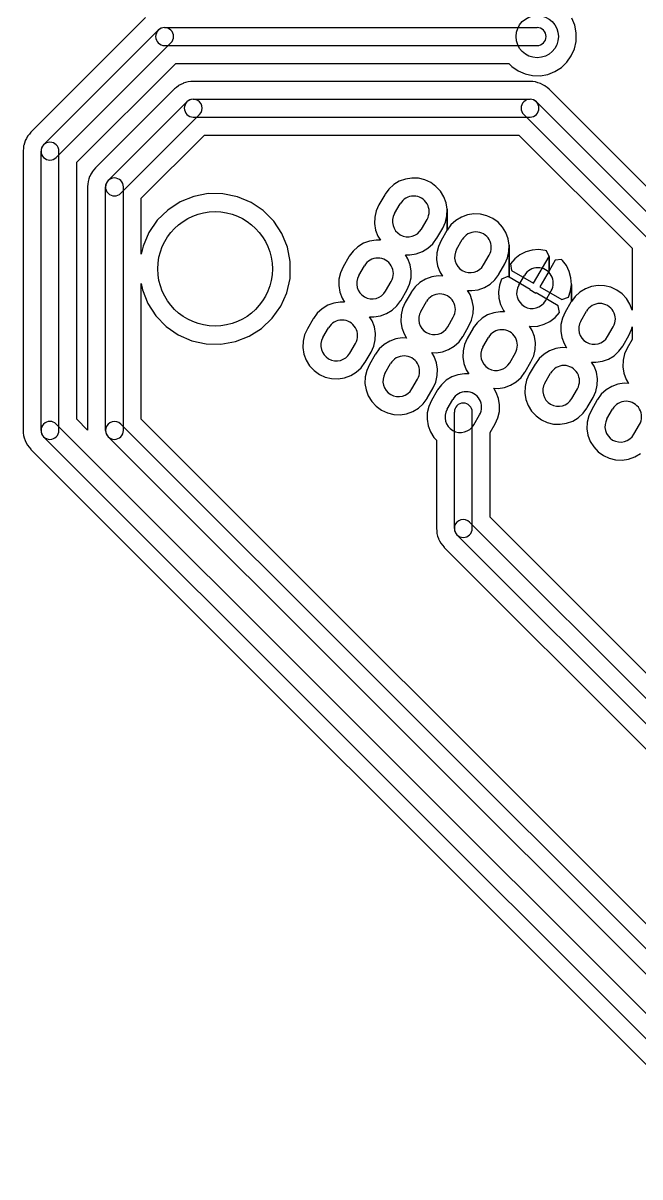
# Model space of a CAD drawing. Extents: x 10 to 213, y -213 to -15.
# Drawn here: x 33.85 to 55.71, y -175.83 to -134.9 of the extents above; entities that cross this region are included whole.
import ezdxf

# ---------------------------------------------------------------- set-up
doc = ezdxf.new("R2010")
doc.units = 0
doc.header["$MEASUREMENT"] = 0
doc.layers.add('BLACK', color=250, linetype='CONTINUOUS')

msp = doc.modelspace()

# ---------------------------------------------------------------- linework, layer by layer
at = {"layer": 'BLACK'}
for p, q in [((38.1885, -134.708), (34.1245, -138.772)), ((38.1885, -134.708), (34.1245, -138.772)), ((53.4023, -134.98), (53.2988, -134.729)), ((53.4023, -134.98), (53.2988, -134.729)), ((53.4551, -135.246), (53.4023, -134.98)), ((53.4551, -135.246), (53.4023, -134.98)), ((38.6375, -135.157), (34.5735, -139.221)), ((38.862, -135.065), (52.07, -135.065)), ((53.4507, -135.556), (53.4551, -135.246)), ((53.4507, -135.556), (53.4551, -135.246)), ((39.0865, -135.607), (35.0225, -139.671)), ((38.862, -135.7), (52.07, -135.7)), ((53.2801, -136.069), (53.3906, -135.821)), ((53.2801, -136.069), (53.3906, -135.821)), ((53.3906, -135.821), (53.4507, -135.556)), ((53.3906, -135.821), (53.4507, -135.556)), ((52.9268, -136.479), (53.1235, -136.291)), ((52.9268, -136.479), (53.1235, -136.291)), ((53.1235, -136.291), (53.2801, -136.069)), ((53.1235, -136.291), (53.2801, -136.069)), ((35.7505, -139.841), (39.2565, -136.335)), ((35.7505, -139.841), (39.2565, -136.335)), ((39.2565, -136.335), (51.0644, -136.335)), ((39.2565, -136.335), (51.0644, -136.335)), ((51.0644, -136.335), (51.168, -136.442)), ((51.0644, -136.335), (51.168, -136.442)), ((51.168, -136.442), (51.391, -136.597)), ((51.168, -136.442), (51.391, -136.597)), ((51.391, -136.597), (51.6399, -136.706)), ((51.391, -136.597), (51.6399, -136.706)), ((52.4443, -136.722), (52.6975, -136.624)), ((52.4443, -136.722), (52.6975, -136.624)), ((52.6975, -136.624), (52.9268, -136.479)), ((52.6975, -136.624), (52.9268, -136.479)), ((39.4374, -137.083), (39.3592, -137.123)), ((39.4374, -137.083), (39.3592, -137.123)), ((39.515, -137.041), (39.4374, -137.083)), ((39.515, -137.041), (39.4374, -137.083)), ((39.5198, -137.04), (39.515, -137.041)), ((39.5198, -137.04), (39.515, -137.041)), ((39.5243, -137.038), (39.5198, -137.04)), ((39.5243, -137.038), (39.5198, -137.04)), ((39.6087, -137.013), (39.5243, -137.038)), ((39.6087, -137.013), (39.5243, -137.038)), ((39.693, -136.988), (39.6087, -137.013)), ((39.693, -136.988), (39.6087, -137.013)), ((39.698, -136.987), (39.693, -136.988)), ((39.698, -136.987), (39.693, -136.988)), ((39.7028, -136.986), (39.698, -136.987)), ((39.7028, -136.986), (39.698, -136.987)), ((39.7904, -136.978), (39.7028, -136.986)), ((39.7904, -136.978), (39.7028, -136.986)), ((39.878, -136.97), (39.7904, -136.978)), ((39.878, -136.97), (39.7904, -136.978)), ((51.816, -136.97), (39.878, -136.97)), ((51.816, -136.97), (39.878, -136.97)), ((51.6399, -136.706), (51.9052, -136.764)), ((51.6399, -136.706), (51.9052, -136.764)), ((51.8192, -136.97), (51.816, -136.97)), ((51.8192, -136.97), (51.816, -136.97)), ((51.8193, -136.97), (51.8192, -136.97)), ((51.8193, -136.97), (51.8192, -136.97)), ((51.8195, -136.97), (51.8193, -136.97)), ((51.8195, -136.97), (51.8193, -136.97)), ((51.8293, -136.97), (51.8195, -136.97)), ((51.8293, -136.97), (51.8195, -136.97)), ((51.9168, -136.979), (51.8293, -136.97)), ((51.9168, -136.979), (51.8293, -136.97)), ((51.9052, -136.764), (52.1768, -136.77)), ((51.9052, -136.764), (52.1768, -136.77)), ((52.0043, -136.988), (51.9168, -136.979)), ((52.0043, -136.988), (51.9168, -136.979)), ((52.0091, -136.99), (52.0043, -136.988)), ((52.0091, -136.99), (52.0043, -136.988)), ((52.014, -136.99), (52.0091, -136.99)), ((52.014, -136.99), (52.0091, -136.99)), ((52.0979, -137.017), (52.014, -136.99)), ((52.0979, -137.017), (52.014, -136.99)), ((52.182, -137.043), (52.0979, -137.017)), ((52.182, -137.043), (52.0979, -137.017)), ((52.1768, -136.77), (52.4443, -136.722)), ((52.1768, -136.77), (52.4443, -136.722)), ((52.1865, -137.045), (52.182, -137.043)), ((52.1865, -137.045), (52.182, -137.043)), ((52.1912, -137.047), (52.1865, -137.045)), ((52.1912, -137.047), (52.1865, -137.045)), ((52.2683, -137.089), (52.1912, -137.047)), ((52.2683, -137.089), (52.1912, -137.047)), ((52.3459, -137.13), (52.2683, -137.089)), ((52.3459, -137.13), (52.2683, -137.089)), ((39.2045, -137.248), (36.4105, -140.042)), ((39.2045, -137.248), (36.4105, -140.042)), ((39.2067, -137.246), (39.2045, -137.248)), ((39.2067, -137.246), (39.2045, -137.248)), ((39.2068, -137.246), (39.2067, -137.246)), ((39.2068, -137.246), (39.2067, -137.246)), ((39.207, -137.246), (39.2068, -137.246)), ((39.207, -137.246), (39.2068, -137.246)), ((39.214, -137.239), (39.207, -137.246)), ((39.214, -137.239), (39.207, -137.246)), ((39.2828, -137.184), (39.214, -137.239)), ((39.2828, -137.184), (39.214, -137.239)), ((39.3509, -137.129), (39.2828, -137.184)), ((39.3509, -137.129), (39.2828, -137.184)), ((39.3553, -137.126), (39.3509, -137.129)), ((39.3553, -137.126), (39.3509, -137.129)), ((39.3592, -137.123), (39.3553, -137.126)), ((39.3592, -137.123), (39.3553, -137.126)), ((52.3497, -137.134), (52.3459, -137.13)), ((52.3497, -137.134), (52.3459, -137.13)), ((52.3541, -137.136), (52.3497, -137.134)), ((52.3541, -137.136), (52.3497, -137.134)), ((52.4215, -137.193), (52.3541, -137.136)), ((52.4215, -137.193), (52.3541, -137.136)), ((52.4895, -137.248), (52.4215, -137.193)), ((52.4895, -137.248), (52.4215, -137.193)), ((57.064, -141.823), (52.4895, -137.248)), ((57.064, -141.823), (52.4895, -137.248)), ((36.8595, -140.491), (39.6535, -137.697)), ((39.878, -137.605), (51.816, -137.605)), ((52.0405, -137.697), (56.6149, -142.272)), ((37.3085, -140.941), (40.1025, -138.147)), ((39.878, -138.24), (51.816, -138.24)), ((51.5915, -138.147), (56.1659, -142.721)), ((33.9186, -139.08), (33.8929, -139.164)), ((33.9186, -139.08), (33.8929, -139.164)), ((33.921, -139.076), (33.9186, -139.08)), ((33.921, -139.076), (33.9186, -139.08)), ((33.9225, -139.071), (33.921, -139.076)), ((33.9225, -139.071), (33.921, -139.076)), ((33.9649, -138.994), (33.9225, -139.071)), ((33.9649, -138.994), (33.9225, -139.071)), ((34.0065, -138.916), (33.9649, -138.994)), ((34.0065, -138.916), (33.9649, -138.994)), ((34.0097, -138.912), (34.0065, -138.916)), ((34.0097, -138.912), (34.0065, -138.916)), ((34.0121, -138.908), (34.0097, -138.912)), ((34.0121, -138.908), (34.0097, -138.912)), ((34.0686, -138.84), (34.0121, -138.908)), ((34.0686, -138.84), (34.0121, -138.908)), ((34.1245, -138.772), (34.0686, -138.84)), ((34.1245, -138.772), (34.0686, -138.84)), ((38.0365, -141.111), (40.2725, -138.875)), ((38.0365, -141.111), (40.2725, -138.875)), ((40.2725, -138.875), (51.4215, -138.875)), ((40.2725, -138.875), (51.4215, -138.875)), ((51.4215, -138.875), (55.4379, -142.891)), ((51.4215, -138.875), (55.4379, -142.891)), ((33.8456, -139.433), (33.8455, -139.442)), ((33.8456, -139.433), (33.8455, -139.442)), ((33.8455, -139.442), (33.8455, -139.443)), ((33.8455, -139.442), (33.8455, -139.443)), ((33.8455, -139.443), (33.8455, -139.443)), ((33.8455, -139.443), (33.8455, -139.446)), ((33.8455, -139.443), (33.8455, -139.443)), ((33.8455, -139.443), (33.8455, -139.446)), ((33.8455, -139.446), (33.8455, -149.352)), ((33.8455, -139.446), (33.8455, -149.352)), ((33.8554, -139.345), (33.8456, -139.433)), ((33.8554, -139.345), (33.8456, -139.433)), ((33.8643, -139.258), (33.8554, -139.345)), ((33.8643, -139.258), (33.8554, -139.345)), ((33.8658, -139.253), (33.8643, -139.258)), ((33.8658, -139.253), (33.8643, -139.258)), ((33.8663, -139.248), (33.8658, -139.253)), ((33.8663, -139.248), (33.8658, -139.253)), ((33.8929, -139.164), (33.8663, -139.248)), ((33.8929, -139.164), (33.8663, -139.248)), ((34.4805, -149.352), (34.4805, -139.446)), ((35.1155, -149.352), (35.1155, -139.446)), ((35.7505, -148.957), (35.7505, -139.841)), ((35.7505, -148.957), (35.7505, -139.841)), ((36.2046, -140.35), (36.1789, -140.434)), ((36.2046, -140.35), (36.1789, -140.434)), ((36.207, -140.346), (36.2046, -140.35)), ((36.207, -140.346), (36.2046, -140.35)), ((36.2085, -140.341), (36.207, -140.346)), ((36.2085, -140.341), (36.207, -140.346)), ((36.2509, -140.264), (36.2085, -140.341)), ((36.2509, -140.264), (36.2085, -140.341)), ((36.2925, -140.186), (36.2509, -140.264)), ((36.2925, -140.186), (36.2509, -140.264)), ((36.2957, -140.182), (36.2925, -140.186)), ((36.2957, -140.182), (36.2925, -140.186)), ((36.2981, -140.178), (36.2957, -140.182)), ((36.2981, -140.178), (36.2957, -140.182)), ((36.3546, -140.11), (36.2981, -140.178)), ((36.3546, -140.11), (36.2981, -140.178)), ((36.4105, -140.042), (36.3546, -140.11)), ((36.4105, -140.042), (36.3546, -140.11)), ((36.1316, -140.703), (36.1315, -140.712)), ((36.1316, -140.703), (36.1315, -140.712)), ((36.1315, -140.712), (36.1315, -140.713)), ((36.1315, -140.712), (36.1315, -140.713)), ((36.1315, -140.713), (36.1315, -140.713)), ((36.1315, -140.713), (36.1315, -140.716)), ((36.1315, -140.713), (36.1315, -140.713)), ((36.1315, -140.713), (36.1315, -140.716)), ((36.1315, -140.716), (36.1315, -149.338)), ((36.1315, -140.716), (36.1315, -149.338)), ((36.1414, -140.615), (36.1316, -140.703)), ((36.1414, -140.615), (36.1316, -140.703)), ((36.1503, -140.528), (36.1414, -140.615)), ((36.1503, -140.528), (36.1414, -140.615)), ((36.1518, -140.523), (36.1503, -140.528)), ((36.1518, -140.523), (36.1503, -140.528)), ((36.1523, -140.518), (36.1518, -140.523)), ((36.1523, -140.518), (36.1518, -140.523)), ((36.1789, -140.434), (36.1523, -140.518)), ((36.1789, -140.434), (36.1523, -140.518)), ((36.7665, -149.352), (36.7665, -140.716)), ((37.4015, -149.352), (37.4015, -140.716)), ((46.8143, -140.791), (46.6771, -140.977)), ((46.8143, -140.791), (46.6771, -140.977)), ((46.9851, -140.635), (46.8143, -140.791)), ((46.9851, -140.635), (46.8143, -140.791)), ((47.183, -140.515), (46.9851, -140.635)), ((47.183, -140.515), (46.9851, -140.635)), ((47.4003, -140.436), (47.183, -140.515)), ((47.4003, -140.436), (47.183, -140.515)), ((47.6288, -140.401), (47.4003, -140.436)), ((47.6288, -140.401), (47.4003, -140.436)), ((47.8599, -140.41), (47.6288, -140.401)), ((47.8599, -140.41), (47.6288, -140.401)), ((48.0847, -140.465), (47.8599, -140.41)), ((48.0847, -140.465), (47.8599, -140.41)), ((48.2946, -140.562), (48.0847, -140.465)), ((48.2946, -140.562), (48.0847, -140.465)), ((48.4817, -140.698), (48.2946, -140.562)), ((48.4817, -140.698), (48.2946, -140.562)), ((48.6389, -140.867), (48.4817, -140.698)), ((48.6389, -140.867), (48.4817, -140.698)), ((38.0365, -143.1), (38.0365, -141.111)), ((38.0365, -143.1), (38.0365, -141.111)), ((39.8956, -141.051), (39.4106, -141.247)), ((39.8956, -141.051), (39.4106, -141.247)), ((40.4093, -140.953), (39.8956, -141.051)), ((40.4093, -140.953), (39.8956, -141.051)), ((40.9323, -140.957), (40.4093, -140.953)), ((40.9323, -140.957), (40.4093, -140.953)), ((41.4447, -141.062), (40.9323, -140.957)), ((41.4447, -141.062), (40.9323, -140.957)), ((41.9268, -141.265), (41.4447, -141.062)), ((41.9268, -141.265), (41.4447, -141.062)), ((46.6687, -140.991), (46.462, -141.349)), ((46.6687, -140.991), (46.462, -141.349)), ((46.6771, -140.977), (46.6687, -140.991)), ((46.6771, -140.977), (46.6687, -140.991)), ((48.76, -141.064), (48.6389, -140.867)), ((48.76, -141.064), (48.6389, -140.867)), ((48.8407, -141.281), (48.76, -141.064)), ((48.8407, -141.281), (48.76, -141.064)), ((38.973, -141.534), (38.5993, -141.9)), ((38.973, -141.534), (38.5993, -141.9)), ((39.4106, -141.247), (38.973, -141.534)), ((39.4106, -141.247), (38.973, -141.534)), ((42.3605, -141.557), (41.9268, -141.265)), ((42.3605, -141.557), (41.9268, -141.265)), ((42.729, -141.929), (42.3605, -141.557)), ((42.729, -141.929), (42.3605, -141.557)), ((46.3665, -141.56), (46.3137, -141.785)), ((46.3665, -141.56), (46.3137, -141.785)), ((46.462, -141.349), (46.3665, -141.56)), ((46.462, -141.349), (46.3665, -141.56)), ((47.0153, -141.661), (47.2153, -141.315)), ((48.8776, -141.51), (48.8407, -141.281)), ((48.8776, -141.51), (48.8407, -141.281)), ((48.8696, -141.741), (48.8776, -141.51)), ((48.8696, -141.741), (48.8776, -141.51)), ((48.8776, -142.246), (48.8776, -141.51)), ((48.8776, -141.51), (48.8776, -142.246)), ((48.8776, -142.246), (48.8776, -141.51)), ((48.8776, -141.51), (48.8776, -142.246)), ((38.5993, -141.9), (38.3038, -142.331)), ((38.5993, -141.9), (38.3038, -142.331)), ((43.0184, -142.364), (42.729, -141.929)), ((43.0184, -142.364), (42.729, -141.929)), ((46.3137, -141.785), (46.3056, -142.016)), ((46.3137, -141.785), (46.3056, -142.016)), ((46.3056, -142.016), (46.3426, -142.245)), ((46.3056, -142.016), (46.3426, -142.245)), ((47.9679, -142.211), (48.1679, -141.865)), ((48.7212, -142.176), (48.8168, -141.966)), ((48.7212, -142.176), (48.8168, -141.966)), ((48.8168, -141.966), (48.8696, -141.741)), ((48.8168, -141.966), (48.8696, -141.741)), ((49.1848, -141.905), (49.0141, -142.061)), ((49.1848, -141.905), (49.0141, -142.061)), ((49.3827, -141.785), (49.1848, -141.905)), ((49.3827, -141.785), (49.1848, -141.905)), ((49.6, -141.706), (49.3827, -141.785)), ((49.6, -141.706), (49.3827, -141.785)), ((49.8285, -141.671), (49.6, -141.706)), ((49.8285, -141.671), (49.6, -141.706)), ((50.0596, -141.68), (49.8285, -141.671)), ((50.0596, -141.68), (49.8285, -141.671)), ((50.2844, -141.735), (50.0596, -141.68)), ((50.2844, -141.735), (50.0596, -141.68)), ((50.4943, -141.832), (50.2844, -141.735)), ((50.4943, -141.832), (50.2844, -141.735)), ((50.6814, -141.968), (50.4943, -141.832)), ((50.6814, -141.968), (50.4943, -141.832)), ((50.8386, -142.137), (50.6814, -141.968)), ((50.8386, -142.137), (50.6814, -141.968)), ((38.3038, -142.331), (38.0978, -142.812)), ((38.3038, -142.331), (38.0978, -142.812)), ((43.2177, -142.848), (43.0184, -142.364)), ((43.2177, -142.848), (43.0184, -142.364)), ((46.3426, -142.245), (46.4232, -142.461)), ((46.3426, -142.245), (46.4232, -142.461)), ((48.5145, -142.534), (48.7212, -142.176)), ((48.5145, -142.534), (48.7212, -142.176)), ((48.8684, -142.261), (48.6617, -142.619)), ((48.8684, -142.261), (48.6617, -142.619)), ((48.8768, -142.247), (48.8684, -142.261)), ((48.8768, -142.247), (48.8684, -142.261)), ((48.8776, -142.246), (48.8768, -142.247)), ((48.8776, -142.246), (48.8768, -142.247)), ((49.0141, -142.061), (48.8776, -142.246)), ((49.0141, -142.061), (48.8776, -142.246)), ((50.9598, -142.334), (50.8386, -142.137)), ((50.9598, -142.334), (50.8386, -142.137)), ((51.0404, -142.551), (50.9598, -142.334)), ((51.0404, -142.551), (50.9598, -142.334)), ((38.0978, -142.812), (38.0365, -143.1)), ((38.0978, -142.812), (38.0365, -143.1)), ((45.7151, -142.835), (45.5443, -142.991)), ((45.7151, -142.835), (45.5443, -142.991)), ((45.913, -142.715), (45.7151, -142.835)), ((45.913, -142.715), (45.7151, -142.835)), ((46.1303, -142.636), (45.913, -142.715)), ((46.1303, -142.636), (45.913, -142.715)), ((46.3588, -142.6), (46.1303, -142.636)), ((46.3588, -142.6), (46.1303, -142.636)), ((46.5127, -142.607), (46.3588, -142.6)), ((46.5127, -142.607), (46.3588, -142.6)), ((46.4232, -142.461), (46.5127, -142.607)), ((46.4232, -142.461), (46.5127, -142.607)), ((48.1981, -142.891), (48.3689, -142.735)), ((48.1981, -142.891), (48.3689, -142.735)), ((48.3689, -142.735), (48.5061, -142.549)), ((48.3689, -142.735), (48.5061, -142.549)), ((48.5061, -142.549), (48.5145, -142.534)), ((48.5061, -142.549), (48.5145, -142.534)), ((48.5662, -142.83), (48.5134, -143.055)), ((48.5662, -142.83), (48.5134, -143.055)), ((48.6617, -142.619), (48.5662, -142.83)), ((48.6617, -142.619), (48.5662, -142.83)), ((49.215, -142.931), (49.415, -142.585)), ((51.0773, -142.78), (51.0404, -142.551)), ((51.0773, -142.78), (51.0404, -142.551)), ((51.0693, -143.011), (51.0773, -142.78)), ((51.0693, -143.011), (51.0773, -142.78)), ((51.0773, -143.922), (51.0773, -142.78)), ((51.0773, -142.78), (51.0773, -143.922)), ((51.0773, -143.922), (51.0773, -142.78)), ((51.0773, -142.78), (51.0773, -143.922)), ((43.3193, -143.361), (43.2177, -142.848)), ((43.3193, -143.361), (43.2177, -142.848)), ((45.3987, -143.191), (45.192, -143.549)), ((45.3987, -143.191), (45.192, -143.549)), ((45.4071, -143.177), (45.3987, -143.191)), ((45.4071, -143.177), (45.3987, -143.191)), ((45.5443, -142.991), (45.4071, -143.177)), ((45.5443, -142.991), (45.4071, -143.177)), ((47.49, -143.264), (47.4005, -143.119)), ((47.4005, -143.119), (47.5544, -143.125)), ((47.49, -143.264), (47.4005, -143.119)), ((47.4005, -143.119), (47.5544, -143.125)), ((47.5544, -143.125), (47.783, -143.09)), ((47.5544, -143.125), (47.783, -143.09)), ((47.783, -143.09), (48.0003, -143.011)), ((47.783, -143.09), (48.0003, -143.011)), ((48.0003, -143.011), (48.1981, -142.891)), ((48.0003, -143.011), (48.1981, -142.891)), ((48.5134, -143.055), (48.5053, -143.286)), ((48.5134, -143.055), (48.5053, -143.286)), ((50.1676, -143.481), (50.3676, -143.135)), ((50.9209, -143.446), (51.0165, -143.236)), ((50.9209, -143.446), (51.0165, -143.236)), ((51.0165, -143.236), (51.0693, -143.011)), ((51.0165, -143.236), (51.0693, -143.011)), ((51.4578, -143.121), (51.2739, -143.263)), ((51.4578, -143.121), (51.2739, -143.263)), ((51.6658, -143.017), (51.4578, -143.121)), ((51.6658, -143.017), (51.4578, -143.121)), ((51.8901, -142.956), (51.6658, -143.017)), ((51.8901, -142.956), (51.6658, -143.017)), ((52.1219, -142.939), (51.8901, -142.956)), ((52.1219, -142.939), (51.8901, -142.956)), ((51.9445, -144.129), (52.4902, -143.184)), ((51.9445, -144.129), (52.4902, -143.184)), ((52.3526, -142.968), (52.1219, -142.939)), ((52.3526, -142.968), (52.1219, -142.939)), ((52.3947, -142.984), (52.3526, -142.968)), ((52.3947, -142.984), (52.3526, -142.968)), ((52.4902, -143.184), (52.3947, -142.984)), ((52.4902, -143.184), (52.3947, -142.984)), ((52.4902, -143.692), (52.4902, -143.184)), ((52.4902, -143.184), (52.4902, -143.692)), ((52.4902, -143.692), (52.4902, -143.184)), ((52.4902, -143.184), (52.4902, -143.692)), ((55.4379, -142.891), (55.4379, -145.086)), ((55.4379, -142.891), (55.4379, -145.086)), ((43.311, -143.958), (43.3193, -143.361)), ((43.311, -143.958), (43.3193, -143.361)), ((45.192, -143.549), (45.0965, -143.76)), ((45.192, -143.549), (45.0965, -143.76)), ((45.7453, -143.861), (45.9453, -143.514)), ((47.5707, -143.481), (47.49, -143.264)), ((47.5707, -143.481), (47.49, -143.264)), ((47.6076, -143.709), (47.5707, -143.481)), ((47.6076, -143.709), (47.5707, -143.481)), ((48.5053, -143.286), (48.5423, -143.515)), ((48.5053, -143.286), (48.5423, -143.515)), ((48.5423, -143.515), (48.6229, -143.731)), ((48.5423, -143.515), (48.6229, -143.731)), ((50.7142, -143.804), (50.9209, -143.446)), ((50.7142, -143.804), (50.9209, -143.446)), ((51.2739, -143.263), (51.1211, -143.438)), ((51.2739, -143.263), (51.1211, -143.438)), ((51.1211, -143.438), (51.1624, -143.678)), ((51.1211, -143.438), (51.1624, -143.678)), ((52.7102, -143.311), (52.4902, -143.692)), ((52.7102, -143.311), (52.4902, -143.692)), ((52.9312, -143.294), (52.7102, -143.311)), ((52.9312, -143.294), (52.7102, -143.311)), ((52.9666, -143.322), (52.9312, -143.294)), ((52.9666, -143.322), (52.9312, -143.294)), ((53.1068, -143.508), (52.9666, -143.322)), ((53.1068, -143.508), (52.9666, -143.322)), ((53.2083, -143.717), (53.1068, -143.508)), ((53.2083, -143.717), (53.1068, -143.508)), ((43.1951, -144.468), (43.311, -143.958)), ((43.1951, -144.468), (43.311, -143.958)), ((45.0437, -143.985), (45.0356, -144.216)), ((45.0437, -143.985), (45.0356, -144.216)), ((45.0965, -143.76), (45.0437, -143.985)), ((45.0965, -143.76), (45.0437, -143.985)), ((46.6979, -144.411), (46.8979, -144.064)), ((47.5468, -144.166), (47.5996, -143.94)), ((47.5468, -144.166), (47.5996, -143.94)), ((47.5996, -143.94), (47.6076, -143.709)), ((47.5996, -143.94), (47.6076, -143.709)), ((48.1127, -143.985), (47.9148, -144.105)), ((48.1127, -143.985), (47.9148, -144.105)), ((48.33, -143.906), (48.1127, -143.985)), ((48.33, -143.906), (48.1127, -143.985)), ((48.5585, -143.87), (48.33, -143.906)), ((48.5585, -143.87), (48.33, -143.906)), ((48.7124, -143.877), (48.5585, -143.87)), ((48.7124, -143.877), (48.5585, -143.87)), ((48.6229, -143.731), (48.7124, -143.877)), ((48.6229, -143.731), (48.7124, -143.877)), ((50.3978, -144.161), (50.5686, -144.005)), ((50.3978, -144.161), (50.5686, -144.005)), ((50.5686, -144.005), (50.7058, -143.819)), ((50.5686, -144.005), (50.7058, -143.819)), ((50.7058, -143.819), (50.7142, -143.804)), ((50.7058, -143.819), (50.7142, -143.804)), ((50.8073, -143.982), (50.7319, -144.202)), ((50.8073, -143.982), (50.7319, -144.202)), ((51.0354, -143.898), (50.8073, -143.982)), ((51.0354, -143.898), (50.8073, -143.982)), ((51.0773, -143.922), (51.0354, -143.898)), ((51.0773, -143.922), (51.0354, -143.898)), ((51.8175, -144.349), (51.0773, -143.922)), ((51.8175, -144.349), (51.0773, -143.922)), ((51.1624, -143.678), (51.9445, -144.129)), ((51.1624, -143.678), (51.9445, -144.129)), ((51.4147, -144.201), (51.6147, -143.855)), ((52.4902, -143.692), (52.1645, -144.256)), ((52.4902, -143.692), (52.1645, -144.256)), ((53.2672, -143.942), (53.2083, -143.717)), ((53.2672, -143.942), (53.2083, -143.717)), ((53.2814, -144.174), (53.2672, -143.942)), ((53.2814, -144.174), (53.2672, -143.942)), ((38.0365, -148.957), (38.0365, -144.145)), ((38.0365, -144.145), (38.0761, -144.361)), ((38.0365, -148.957), (38.0365, -144.145)), ((38.0365, -144.145), (38.0761, -144.361)), ((38.0761, -144.361), (38.2687, -144.847)), ((38.0761, -144.361), (38.2687, -144.847)), ((42.9824, -144.946), (43.1951, -144.468)), ((42.9824, -144.946), (43.1951, -144.468)), ((45.0356, -144.216), (45.0726, -144.444)), ((45.0356, -144.216), (45.0726, -144.444)), ((45.0726, -144.444), (45.1532, -144.661)), ((45.0726, -144.444), (45.1532, -144.661)), ((47.2445, -144.734), (47.4512, -144.376)), ((47.2445, -144.734), (47.4512, -144.376)), ((47.5984, -144.461), (47.3917, -144.819)), ((47.5984, -144.461), (47.3917, -144.819)), ((47.4512, -144.376), (47.5468, -144.166)), ((47.4512, -144.376), (47.5468, -144.166)), ((47.6068, -144.447), (47.5984, -144.461)), ((47.6068, -144.447), (47.5984, -144.461)), ((47.7441, -144.261), (47.6068, -144.447)), ((47.7441, -144.261), (47.6068, -144.447)), ((47.9148, -144.105), (47.7441, -144.261)), ((47.9148, -144.105), (47.7441, -144.261)), ((49.6898, -144.534), (49.6002, -144.389)), ((49.6002, -144.389), (49.7541, -144.395)), ((49.6898, -144.534), (49.6002, -144.389)), ((49.6002, -144.389), (49.7541, -144.395)), ((49.7541, -144.395), (49.9827, -144.36)), ((49.7541, -144.395), (49.9827, -144.36)), ((49.9827, -144.36), (50.2, -144.281)), ((49.9827, -144.36), (50.2, -144.281)), ((50.2, -144.281), (50.3978, -144.161)), ((50.2, -144.281), (50.3978, -144.161)), ((50.7319, -144.202), (50.7007, -144.432)), ((50.7319, -144.202), (50.7007, -144.432)), ((50.7007, -144.432), (50.7148, -144.664)), ((50.7007, -144.432), (50.7148, -144.664)), ((51.8075, -144.367), (51.8175, -144.349)), ((51.8075, -144.367), (51.8175, -144.349)), ((52.0275, -144.494), (51.8075, -144.367)), ((52.0275, -144.494), (51.8075, -144.367)), ((52.0375, -144.476), (52.0275, -144.494)), ((52.0375, -144.476), (52.0275, -144.494)), ((52.8197, -144.928), (52.0375, -144.476)), ((52.8197, -144.928), (52.0375, -144.476)), ((52.1645, -144.256), (52.9467, -144.708)), ((52.1645, -144.256), (52.9467, -144.708)), ((52.3673, -144.751), (52.5673, -144.405)), ((53.1748, -144.624), (53.2502, -144.404)), ((53.1748, -144.624), (53.2502, -144.404)), ((53.2502, -144.404), (53.2814, -144.174)), ((53.2502, -144.404), (53.2814, -144.174)), ((53.2814, -144.78), (53.2814, -144.174)), ((53.2814, -144.174), (53.2814, -144.78)), ((53.2814, -144.78), (53.2814, -144.174)), ((53.2814, -144.174), (53.2814, -144.78)), ((53.5842, -144.445), (53.4135, -144.601)), ((53.5842, -144.445), (53.4135, -144.601)), ((53.7821, -144.325), (53.5842, -144.445)), ((53.7821, -144.325), (53.5842, -144.445)), ((53.9994, -144.246), (53.7821, -144.325)), ((53.9994, -144.246), (53.7821, -144.325)), ((54.2279, -144.211), (53.9994, -144.246)), ((54.2279, -144.211), (53.9994, -144.246)), ((54.459, -144.22), (54.2279, -144.211)), ((54.459, -144.22), (54.2279, -144.211)), ((54.6838, -144.275), (54.459, -144.22)), ((54.6838, -144.275), (54.459, -144.22)), ((54.8937, -144.372), (54.6838, -144.275)), ((54.8937, -144.372), (54.6838, -144.275)), ((55.0808, -144.508), (54.8937, -144.372)), ((55.0808, -144.508), (54.8937, -144.372)), ((38.2687, -144.847), (38.552, -145.287)), ((38.2687, -144.847), (38.552, -145.287)), ((44.8603, -144.836), (44.643, -144.915)), ((44.8603, -144.836), (44.643, -144.915)), ((45.0888, -144.8), (44.8603, -144.836)), ((45.0888, -144.8), (44.8603, -144.836)), ((45.2427, -144.807), (45.0888, -144.8)), ((45.2427, -144.807), (45.0888, -144.8)), ((45.1532, -144.661), (45.2427, -144.807)), ((45.1532, -144.661), (45.2427, -144.807)), ((47.0989, -144.935), (47.2361, -144.748)), ((47.0989, -144.935), (47.2361, -144.748)), ((47.2361, -144.748), (47.2445, -144.734)), ((47.2361, -144.748), (47.2445, -144.734)), ((47.3917, -144.819), (47.2962, -145.03)), ((47.3917, -144.819), (47.2962, -145.03)), ((47.945, -145.131), (48.145, -144.784)), ((49.7704, -144.751), (49.6898, -144.534)), ((49.7704, -144.751), (49.6898, -144.534)), ((49.8073, -144.979), (49.7704, -144.751)), ((49.8073, -144.979), (49.7704, -144.751)), ((50.7148, -144.664), (50.7738, -144.889)), ((50.7148, -144.664), (50.7738, -144.889)), ((52.9467, -144.708), (53.1748, -144.624)), ((52.9467, -144.708), (53.1748, -144.624)), ((53.2678, -144.801), (53.0611, -145.159)), ((53.2678, -144.801), (53.0611, -145.159)), ((53.2762, -144.787), (53.2678, -144.801)), ((53.2762, -144.787), (53.2678, -144.801)), ((53.2814, -144.78), (53.2762, -144.787)), ((53.2814, -144.78), (53.2762, -144.787)), ((53.4135, -144.601), (53.2814, -144.78)), ((53.4135, -144.601), (53.2814, -144.78)), ((55.238, -144.677), (55.0808, -144.508)), ((55.238, -144.677), (55.0808, -144.508)), ((55.3592, -144.874), (55.238, -144.677)), ((55.3592, -144.874), (55.238, -144.677)), ((55.4379, -145.086), (55.3592, -144.874)), ((55.4379, -145.086), (55.3592, -144.874)), ((38.552, -145.287), (38.9153, -145.663)), ((38.552, -145.287), (38.9153, -145.663)), ((42.6809, -145.373), (42.9824, -144.946)), ((42.6809, -145.373), (42.9824, -144.946)), ((44.2743, -145.19), (44.1371, -145.377)), ((44.2743, -145.19), (44.1371, -145.377)), ((44.4451, -145.034), (44.2743, -145.19)), ((44.4451, -145.034), (44.2743, -145.19)), ((44.643, -144.915), (44.4451, -145.034)), ((44.643, -144.915), (44.4451, -145.034)), ((46.2844, -145.325), (46.513, -145.289)), ((46.2844, -145.325), (46.513, -145.289)), ((46.513, -145.289), (46.7303, -145.21)), ((46.513, -145.289), (46.7303, -145.21)), ((46.7303, -145.21), (46.9281, -145.091)), ((46.7303, -145.21), (46.9281, -145.091)), ((46.9281, -145.091), (47.0989, -144.935)), ((46.9281, -145.091), (47.0989, -144.935)), ((47.2434, -145.255), (47.2353, -145.486)), ((47.2434, -145.255), (47.2353, -145.486)), ((47.2962, -145.03), (47.2434, -145.255)), ((47.2962, -145.03), (47.2434, -145.255)), ((49.7465, -145.436), (49.7993, -145.21)), ((49.7465, -145.436), (49.7993, -145.21)), ((49.7993, -145.21), (49.8073, -144.979)), ((49.7993, -145.21), (49.8073, -144.979)), ((50.3124, -145.255), (50.1145, -145.375)), ((50.3124, -145.255), (50.1145, -145.375)), ((50.5297, -145.176), (50.3124, -145.255)), ((50.5297, -145.176), (50.3124, -145.255)), ((50.7582, -145.14), (50.5297, -145.176)), ((50.7582, -145.14), (50.5297, -145.176)), ((50.9121, -145.147), (50.7582, -145.14)), ((50.9121, -145.147), (50.7582, -145.14)), ((50.7738, -144.889), (50.8753, -145.098)), ((50.7738, -144.889), (50.8753, -145.098)), ((50.8753, -145.098), (50.9121, -145.147)), ((50.8753, -145.098), (50.9121, -145.147)), ((52.7081, -145.343), (52.8609, -145.168)), ((52.7081, -145.343), (52.8609, -145.168)), ((52.8609, -145.168), (52.8197, -144.928)), ((52.8609, -145.168), (52.8197, -144.928)), ((53.0611, -145.159), (52.9656, -145.37)), ((53.0611, -145.159), (52.9656, -145.37)), ((53.6144, -145.471), (53.8144, -145.125)), ((38.9153, -145.663), (39.3448, -145.962)), ((38.9153, -145.663), (39.3448, -145.962)), ((42.3021, -145.734), (42.6809, -145.373)), ((42.3021, -145.734), (42.6809, -145.373)), ((44.1287, -145.391), (43.922, -145.749)), ((44.1287, -145.391), (43.922, -145.749)), ((44.1371, -145.377), (44.1287, -145.391)), ((44.1371, -145.377), (44.1287, -145.391)), ((46.22, -145.464), (46.1305, -145.318)), ((46.1305, -145.318), (46.2844, -145.325)), ((46.22, -145.464), (46.1305, -145.318)), ((46.1305, -145.318), (46.2844, -145.325)), ((46.3007, -145.681), (46.22, -145.464)), ((46.3007, -145.681), (46.22, -145.464)), ((46.3376, -145.909), (46.3007, -145.681)), ((46.3376, -145.909), (46.3007, -145.681)), ((47.2353, -145.486), (47.2723, -145.714)), ((47.2353, -145.486), (47.2723, -145.714)), ((48.8976, -145.681), (49.0976, -145.334)), ((49.4442, -146.004), (49.6509, -145.646)), ((49.4442, -146.004), (49.6509, -145.646)), ((49.6509, -145.646), (49.7465, -145.436)), ((49.6509, -145.646), (49.7465, -145.436)), ((49.9438, -145.531), (49.8065, -145.717)), ((49.9438, -145.531), (49.8065, -145.717)), ((50.1145, -145.375), (49.9438, -145.531)), ((50.1145, -145.375), (49.9438, -145.531)), ((51.8895, -145.804), (51.8004, -145.659)), ((51.8004, -145.659), (51.8601, -145.667)), ((51.8895, -145.804), (51.8004, -145.659)), ((51.8004, -145.659), (51.8601, -145.667)), ((51.8601, -145.667), (52.092, -145.65)), ((51.8601, -145.667), (52.092, -145.65)), ((52.092, -145.65), (52.3162, -145.589)), ((52.092, -145.65), (52.3162, -145.589)), ((52.3162, -145.589), (52.5242, -145.485)), ((52.3162, -145.589), (52.5242, -145.485)), ((52.5242, -145.485), (52.7081, -145.343)), ((52.5242, -145.485), (52.7081, -145.343)), ((52.9128, -145.595), (52.9047, -145.826)), ((52.9128, -145.595), (52.9047, -145.826)), ((52.9656, -145.37), (52.9128, -145.595)), ((52.9656, -145.37), (52.9128, -145.595)), ((54.5671, -146.021), (54.7671, -145.675)), ((55.4159, -145.776), (55.4379, -145.682)), ((55.4159, -145.776), (55.4379, -145.682)), ((55.4379, -145.682), (55.4379, -146.123)), ((55.4379, -145.682), (55.4379, -146.123)), ((39.3448, -145.962), (39.8241, -146.171)), ((39.3448, -145.962), (39.8241, -146.171)), ((41.3729, -146.204), (41.8605, -146.014)), ((41.3729, -146.204), (41.8605, -146.014)), ((41.8605, -146.014), (42.3021, -145.734)), ((41.8605, -146.014), (42.3021, -145.734)), ((43.8265, -145.959), (43.7737, -146.185)), ((43.8265, -145.959), (43.7737, -146.185)), ((43.922, -145.749), (43.8265, -145.959)), ((43.922, -145.749), (43.8265, -145.959)), ((44.4753, -146.061), (44.6753, -145.714)), ((46.3296, -146.14), (46.3376, -145.909)), ((46.3296, -146.14), (46.3376, -145.909)), ((47.06, -146.106), (46.8427, -146.185)), ((47.06, -146.106), (46.8427, -146.185)), ((47.2885, -146.07), (47.06, -146.106)), ((47.2885, -146.07), (47.06, -146.106)), ((47.2723, -145.714), (47.3529, -145.931)), ((47.2723, -145.714), (47.3529, -145.931)), ((47.4424, -146.077), (47.2885, -146.07)), ((47.4424, -146.077), (47.2885, -146.07)), ((47.3529, -145.931), (47.4424, -146.077)), ((47.3529, -145.931), (47.4424, -146.077)), ((49.2986, -146.205), (49.4358, -146.018)), ((49.2986, -146.205), (49.4358, -146.018)), ((49.4358, -146.018), (49.4442, -146.004)), ((49.4358, -146.018), (49.4442, -146.004)), ((49.5914, -146.089), (49.4959, -146.3)), ((49.5914, -146.089), (49.4959, -146.3)), ((49.7981, -145.731), (49.5914, -146.089)), ((49.7981, -145.731), (49.5914, -146.089)), ((49.8065, -145.717), (49.7981, -145.731)), ((49.8065, -145.717), (49.7981, -145.731)), ((50.1447, -146.401), (50.3447, -146.054)), ((51.9701, -146.021), (51.8895, -145.804)), ((51.9701, -146.021), (51.8895, -145.804)), ((52.007, -146.249), (51.9701, -146.021)), ((52.007, -146.249), (51.9701, -146.021)), ((52.9047, -145.826), (52.9417, -146.055)), ((52.9047, -145.826), (52.9417, -146.055)), ((52.9417, -146.055), (53.0223, -146.271)), ((52.9417, -146.055), (53.0223, -146.271)), ((55.1136, -146.344), (55.3203, -145.986)), ((55.1136, -146.344), (55.3203, -145.986)), ((55.3203, -145.986), (55.4159, -145.776)), ((55.3203, -145.986), (55.4159, -145.776)), ((39.8241, -146.171), (40.3349, -146.283)), ((39.8241, -146.171), (40.3349, -146.283)), ((40.3349, -146.283), (40.8578, -146.294)), ((40.3349, -146.283), (40.8578, -146.294)), ((40.8578, -146.294), (41.3729, -146.204)), ((40.8578, -146.294), (41.3729, -146.204)), ((43.7737, -146.185), (43.7656, -146.416)), ((43.7737, -146.185), (43.7656, -146.416)), ((43.7656, -146.416), (43.8026, -146.644)), ((43.7656, -146.416), (43.8026, -146.644)), ((45.4279, -146.611), (45.6279, -146.264)), ((46.1812, -146.576), (46.2768, -146.365)), ((46.1812, -146.576), (46.2768, -146.365)), ((46.2768, -146.365), (46.3296, -146.14)), ((46.2768, -146.365), (46.3296, -146.14)), ((46.4741, -146.46), (46.3368, -146.647)), ((46.4741, -146.46), (46.3368, -146.647)), ((46.6448, -146.304), (46.4741, -146.46)), ((46.6448, -146.304), (46.4741, -146.46)), ((46.8427, -146.185), (46.6448, -146.304)), ((46.8427, -146.185), (46.6448, -146.304)), ((48.7127, -146.559), (48.93, -146.48)), ((48.7127, -146.559), (48.93, -146.48)), ((48.93, -146.48), (49.1278, -146.361)), ((48.93, -146.48), (49.1278, -146.361)), ((49.1278, -146.361), (49.2986, -146.205)), ((49.1278, -146.361), (49.2986, -146.205)), ((49.4959, -146.3), (49.4431, -146.525)), ((49.4959, -146.3), (49.4431, -146.525)), ((51.9462, -146.706), (51.999, -146.48)), ((51.9462, -146.706), (51.999, -146.48)), ((51.999, -146.48), (52.007, -146.249)), ((51.999, -146.48), (52.007, -146.249)), ((52.7294, -146.446), (52.5121, -146.525)), ((52.7294, -146.446), (52.5121, -146.525)), ((52.9579, -146.41), (52.7294, -146.446)), ((52.9579, -146.41), (52.7294, -146.446)), ((53.1118, -146.417), (52.9579, -146.41)), ((53.1118, -146.417), (52.9579, -146.41)), ((53.0223, -146.271), (53.1118, -146.417)), ((53.0223, -146.271), (53.1118, -146.417)), ((54.968, -146.545), (55.1053, -146.359)), ((54.968, -146.545), (55.1053, -146.359)), ((55.1053, -146.359), (55.1136, -146.344)), ((55.1053, -146.359), (55.1136, -146.344)), ((55.2609, -146.429), (55.1653, -146.64)), ((55.2609, -146.429), (55.1653, -146.64)), ((55.4379, -146.123), (55.2609, -146.429)), ((55.4379, -146.123), (55.2609, -146.429)), ((43.8026, -146.644), (43.8832, -146.861)), ((43.8026, -146.644), (43.8832, -146.861)), ((43.8832, -146.861), (44.0044, -147.058)), ((43.8832, -146.861), (44.0044, -147.058)), ((45.9745, -146.934), (46.1812, -146.576)), ((45.9745, -146.934), (46.1812, -146.576)), ((46.3284, -146.661), (46.1217, -147.019)), ((46.3284, -146.661), (46.1217, -147.019)), ((46.3368, -146.647), (46.3284, -146.661)), ((46.3368, -146.647), (46.3284, -146.661)), ((48.4198, -146.734), (48.3302, -146.588)), ((48.3302, -146.588), (48.4841, -146.595)), ((48.4198, -146.734), (48.3302, -146.588)), ((48.3302, -146.588), (48.4841, -146.595)), ((48.5004, -146.951), (48.4198, -146.734)), ((48.5004, -146.951), (48.4198, -146.734)), ((48.4841, -146.595), (48.7127, -146.559)), ((48.4841, -146.595), (48.7127, -146.559)), ((49.4431, -146.525), (49.435, -146.756)), ((49.4431, -146.525), (49.435, -146.756)), ((49.435, -146.756), (49.472, -146.984)), ((49.435, -146.756), (49.472, -146.984)), ((51.0973, -146.951), (51.2973, -146.604)), ((51.6439, -147.274), (51.8506, -146.916)), ((51.6439, -147.274), (51.8506, -146.916)), ((51.8506, -146.916), (51.9462, -146.706)), ((51.8506, -146.916), (51.9462, -146.706)), ((52.1435, -146.801), (52.0062, -146.987)), ((52.1435, -146.801), (52.0062, -146.987)), ((52.3142, -146.645), (52.1435, -146.801)), ((52.3142, -146.645), (52.1435, -146.801)), ((52.5121, -146.525), (52.3142, -146.645)), ((52.5121, -146.525), (52.3142, -146.645)), ((54.0892, -147.074), (53.9996, -146.929)), ((53.9996, -146.929), (54.1535, -146.935)), ((54.0892, -147.074), (53.9996, -146.929)), ((53.9996, -146.929), (54.1535, -146.935)), ((54.1535, -146.935), (54.3821, -146.9)), ((54.1535, -146.935), (54.3821, -146.9)), ((54.3821, -146.9), (54.5994, -146.821)), ((54.3821, -146.9), (54.5994, -146.821)), ((54.5994, -146.821), (54.7972, -146.701)), ((54.5994, -146.821), (54.7972, -146.701)), ((54.7972, -146.701), (54.968, -146.545)), ((54.7972, -146.701), (54.968, -146.545)), ((55.1125, -146.865), (55.1044, -147.096)), ((55.1125, -146.865), (55.1044, -147.096)), ((55.1653, -146.64), (55.1125, -146.865)), ((55.1653, -146.64), (55.1125, -146.865)), ((44.0044, -147.058), (44.1615, -147.227)), ((44.0044, -147.058), (44.1615, -147.227)), ((44.1615, -147.227), (44.3486, -147.363)), ((44.1615, -147.227), (44.3486, -147.363)), ((45.4603, -147.41), (45.6581, -147.29)), ((45.4603, -147.41), (45.6581, -147.29)), ((45.6581, -147.29), (45.8289, -147.134)), ((45.6581, -147.29), (45.8289, -147.134)), ((45.8289, -147.134), (45.9661, -146.948)), ((45.8289, -147.134), (45.9661, -146.948)), ((45.9661, -146.948), (45.9745, -146.934)), ((45.9661, -146.948), (45.9745, -146.934)), ((46.0262, -147.229), (45.9734, -147.455)), ((46.0262, -147.229), (45.9734, -147.455)), ((46.1217, -147.019), (46.0262, -147.229)), ((46.1217, -147.019), (46.0262, -147.229)), ((46.675, -147.331), (46.875, -146.984)), ((48.5373, -147.179), (48.5004, -146.951)), ((48.5373, -147.179), (48.5004, -146.951)), ((48.5293, -147.41), (48.5373, -147.179)), ((48.5293, -147.41), (48.5373, -147.179)), ((49.4882, -147.34), (49.2597, -147.376)), ((49.4882, -147.34), (49.2597, -147.376)), ((49.472, -146.984), (49.5526, -147.201)), ((49.472, -146.984), (49.5526, -147.201)), ((49.6421, -147.347), (49.4882, -147.34)), ((49.6421, -147.347), (49.4882, -147.34)), ((49.5526, -147.201), (49.6421, -147.347)), ((49.5526, -147.201), (49.6421, -147.347)), ((51.4983, -147.475), (51.6356, -147.288)), ((51.4983, -147.475), (51.6356, -147.288)), ((51.6356, -147.288), (51.6439, -147.274)), ((51.6356, -147.288), (51.6439, -147.274)), ((51.9978, -147.001), (51.7911, -147.359)), ((51.9978, -147.001), (51.7911, -147.359)), ((52.0062, -146.987), (51.9978, -147.001)), ((52.0062, -146.987), (51.9978, -147.001)), ((52.3444, -147.671), (52.5444, -147.324)), ((54.1698, -147.291), (54.0892, -147.074)), ((54.1698, -147.291), (54.0892, -147.074)), ((54.2068, -147.519), (54.1698, -147.291)), ((54.2068, -147.519), (54.1698, -147.291)), ((55.1044, -147.096), (55.1414, -147.325)), ((55.1044, -147.096), (55.1414, -147.325)), ((55.1414, -147.325), (55.222, -147.541)), ((55.1414, -147.325), (55.222, -147.541)), ((44.3486, -147.363), (44.5586, -147.46)), ((44.3486, -147.363), (44.5586, -147.46)), ((44.5586, -147.46), (44.7834, -147.515)), ((44.5586, -147.46), (44.7834, -147.515)), ((44.7834, -147.515), (45.0144, -147.525)), ((44.7834, -147.515), (45.0144, -147.525)), ((45.0144, -147.525), (45.243, -147.489)), ((45.0144, -147.525), (45.243, -147.489)), ((45.243, -147.489), (45.4603, -147.41)), ((45.243, -147.489), (45.4603, -147.41)), ((45.9734, -147.455), (45.9653, -147.686)), ((45.9734, -147.455), (45.9653, -147.686)), ((45.9653, -147.686), (46.0023, -147.914)), ((45.9653, -147.686), (46.0023, -147.914)), ((47.6276, -147.881), (47.8276, -147.534)), ((48.3809, -147.846), (48.4765, -147.635)), ((48.3809, -147.846), (48.4765, -147.635)), ((48.4765, -147.635), (48.5293, -147.41)), ((48.4765, -147.635), (48.5293, -147.41)), ((48.6738, -147.73), (48.5365, -147.917)), ((48.6738, -147.73), (48.5365, -147.917)), ((48.8445, -147.574), (48.6738, -147.73)), ((48.8445, -147.574), (48.6738, -147.73)), ((49.0424, -147.455), (48.8445, -147.574)), ((49.0424, -147.455), (48.8445, -147.574)), ((49.2597, -147.376), (49.0424, -147.455)), ((49.2597, -147.376), (49.0424, -147.455)), ((50.9124, -147.829), (51.1297, -147.75)), ((50.9124, -147.829), (51.1297, -147.75)), ((51.1297, -147.75), (51.3275, -147.631)), ((51.1297, -147.75), (51.3275, -147.631)), ((51.3275, -147.631), (51.4983, -147.475)), ((51.3275, -147.631), (51.4983, -147.475)), ((51.6956, -147.57), (51.6428, -147.795)), ((51.6956, -147.57), (51.6428, -147.795)), ((51.7911, -147.359), (51.6956, -147.57)), ((51.7911, -147.359), (51.6956, -147.57)), ((54.1459, -147.976), (54.1987, -147.75)), ((54.1459, -147.976), (54.1987, -147.75)), ((54.1987, -147.75), (54.2068, -147.519)), ((54.1987, -147.75), (54.2068, -147.519)), ((54.9291, -147.716), (54.7118, -147.795)), ((54.9291, -147.716), (54.7118, -147.795)), ((55.1576, -147.68), (54.9291, -147.716)), ((55.1576, -147.68), (54.9291, -147.716)), ((55.3115, -147.687), (55.1576, -147.68)), ((55.3115, -147.687), (55.1576, -147.68)), ((55.222, -147.541), (55.3115, -147.687)), ((55.222, -147.541), (55.3115, -147.687)), ((46.0023, -147.914), (46.0829, -148.131)), ((46.0023, -147.914), (46.0829, -148.131)), ((46.0829, -148.131), (46.2041, -148.328)), ((46.0829, -148.131), (46.2041, -148.328)), ((48.1742, -148.204), (48.3809, -147.846)), ((48.1742, -148.204), (48.3809, -147.846)), ((48.5281, -147.931), (48.3214, -148.289)), ((48.5281, -147.931), (48.3214, -148.289)), ((48.5365, -147.917), (48.5281, -147.931)), ((48.5365, -147.917), (48.5281, -147.931)), ((50.6195, -148.004), (50.5299, -147.858)), ((50.5299, -147.858), (50.6838, -147.865)), ((50.6195, -148.004), (50.5299, -147.858)), ((50.5299, -147.858), (50.6838, -147.865)), ((50.7001, -148.221), (50.6195, -148.004)), ((50.7001, -148.221), (50.6195, -148.004)), ((50.6838, -147.865), (50.9124, -147.829)), ((50.6838, -147.865), (50.9124, -147.829)), ((51.6428, -147.795), (51.6347, -148.026)), ((51.6428, -147.795), (51.6347, -148.026)), ((51.6347, -148.026), (51.6717, -148.254)), ((51.6347, -148.026), (51.6717, -148.254)), ((53.2971, -148.221), (53.4971, -147.874)), ((54.0503, -148.186), (54.1459, -147.976)), ((54.0503, -148.186), (54.1459, -147.976)), ((54.3432, -148.071), (54.2059, -148.257)), ((54.3432, -148.071), (54.2059, -148.257)), ((54.514, -147.915), (54.3432, -148.071)), ((54.514, -147.915), (54.3432, -148.071)), ((54.7118, -147.795), (54.514, -147.915)), ((54.7118, -147.795), (54.514, -147.915)), ((46.2041, -148.328), (46.3612, -148.497)), ((46.2041, -148.328), (46.3612, -148.497)), ((46.3612, -148.497), (46.5483, -148.633)), ((46.3612, -148.497), (46.5483, -148.633)), ((47.66, -148.68), (47.8578, -148.56)), ((47.66, -148.68), (47.8578, -148.56)), ((47.8578, -148.56), (48.0286, -148.404)), ((47.8578, -148.56), (48.0286, -148.404)), ((48.0286, -148.404), (48.1658, -148.218)), ((48.0286, -148.404), (48.1658, -148.218)), ((48.1658, -148.218), (48.1742, -148.204)), ((48.1658, -148.218), (48.1742, -148.204)), ((48.2259, -148.499), (48.1731, -148.725)), ((48.2259, -148.499), (48.1731, -148.725)), ((48.3214, -148.289), (48.2259, -148.499)), ((48.3214, -148.289), (48.2259, -148.499)), ((48.8747, -148.601), (49.0747, -148.254)), ((50.737, -148.449), (50.7001, -148.221)), ((50.737, -148.449), (50.7001, -148.221)), ((50.729, -148.68), (50.737, -148.449)), ((50.729, -148.68), (50.737, -148.449)), ((51.6717, -148.254), (51.7523, -148.471)), ((51.6717, -148.254), (51.7523, -148.471)), ((51.7523, -148.471), (51.8735, -148.668)), ((51.7523, -148.471), (51.8735, -148.668)), ((53.698, -148.745), (53.8353, -148.558)), ((53.698, -148.745), (53.8353, -148.558)), ((53.8353, -148.558), (53.8436, -148.544)), ((53.8353, -148.558), (53.8436, -148.544)), ((53.8436, -148.544), (54.0503, -148.186)), ((53.8436, -148.544), (54.0503, -148.186)), ((54.1976, -148.271), (53.9909, -148.629)), ((54.1976, -148.271), (53.9909, -148.629)), ((54.2059, -148.257), (54.1976, -148.271)), ((54.2059, -148.257), (54.1976, -148.271)), ((36.1315, -149.338), (35.7505, -148.957)), ((36.1315, -149.338), (35.7505, -148.957)), ((61.6085, -172.53), (38.0365, -148.957)), ((61.6085, -172.53), (38.0365, -148.957)), ((46.5483, -148.633), (46.7583, -148.73)), ((46.5483, -148.633), (46.7583, -148.73)), ((46.7583, -148.73), (46.9831, -148.785)), ((46.7583, -148.73), (46.9831, -148.785)), ((46.9831, -148.785), (47.2141, -148.795)), ((46.9831, -148.785), (47.2141, -148.795)), ((47.2141, -148.795), (47.4427, -148.759)), ((47.2141, -148.795), (47.4427, -148.759)), ((47.4427, -148.759), (47.66, -148.68)), ((47.4427, -148.759), (47.66, -148.68)), ((48.1731, -148.725), (48.165, -148.956)), ((48.1731, -148.725), (48.165, -148.956)), ((48.165, -148.956), (48.202, -149.184)), ((48.165, -148.956), (48.202, -149.184)), ((49.1335, -152.829), (49.1335, -148.702)), ((49.7685, -152.829), (49.7685, -148.702)), ((49.8273, -149.151), (50.0273, -148.804)), ((50.5806, -149.116), (50.6762, -148.905)), ((50.5806, -149.116), (50.6762, -148.905)), ((50.6762, -148.905), (50.729, -148.68)), ((50.6762, -148.905), (50.729, -148.68)), ((51.8735, -148.668), (52.0306, -148.838)), ((51.8735, -148.668), (52.0306, -148.838)), ((52.0306, -148.838), (52.2177, -148.974)), ((52.0306, -148.838), (52.2177, -148.974)), ((52.2177, -148.974), (52.4277, -149.071)), ((52.2177, -148.974), (52.4277, -149.071)), ((53.3294, -149.02), (53.5272, -148.901)), ((53.3294, -149.02), (53.5272, -148.901)), ((53.5272, -148.901), (53.698, -148.745)), ((53.5272, -148.901), (53.698, -148.745)), ((53.8953, -148.84), (53.8425, -149.065)), ((53.8953, -148.84), (53.8425, -149.065)), ((53.9909, -148.629), (53.8953, -148.84)), ((53.9909, -148.629), (53.8953, -148.84)), ((54.5441, -148.941), (54.7441, -148.594)), ((33.8455, -149.352), (33.8541, -149.44)), ((33.8455, -149.352), (33.8541, -149.44)), ((35.0225, -149.127), (61.1845, -175.289)), ((61.4385, -173.257), (37.3085, -149.127)), ((48.202, -149.184), (48.2826, -149.401)), ((48.202, -149.184), (48.2826, -149.401)), ((50.4035, -149.423), (50.5806, -149.116)), ((50.4035, -149.423), (50.5806, -149.116)), ((52.4277, -149.071), (52.6525, -149.125)), ((52.4277, -149.071), (52.6525, -149.125)), ((52.6525, -149.125), (52.8835, -149.135)), ((52.6525, -149.125), (52.8835, -149.135)), ((52.8835, -149.135), (53.1121, -149.099)), ((52.8835, -149.135), (53.1121, -149.099)), ((53.1121, -149.099), (53.3294, -149.02)), ((53.1121, -149.099), (53.3294, -149.02)), ((53.8425, -149.065), (53.8344, -149.296)), ((53.8425, -149.065), (53.8344, -149.296)), ((53.8344, -149.296), (53.8714, -149.524)), ((53.8344, -149.296), (53.8714, -149.524)), ((55.4968, -149.491), (55.6968, -149.144)), ((33.8541, -149.44), (33.8618, -149.527)), ((33.8541, -149.44), (33.8618, -149.527)), ((33.8618, -149.527), (33.8632, -149.532)), ((33.8618, -149.527), (33.8632, -149.532)), ((33.8632, -149.532), (33.8636, -149.537)), ((33.8632, -149.532), (33.8636, -149.537)), ((33.8636, -149.537), (33.8891, -149.621)), ((33.8636, -149.537), (33.8891, -149.621)), ((33.8891, -149.621), (33.9136, -149.706)), ((33.8891, -149.621), (33.9136, -149.706)), ((33.9136, -149.706), (33.9159, -149.71)), ((33.9136, -149.706), (33.9159, -149.71)), ((33.9159, -149.71), (33.9174, -149.715)), ((33.9159, -149.71), (33.9174, -149.715)), ((33.9174, -149.715), (33.9587, -149.793)), ((33.9174, -149.715), (33.9587, -149.793)), ((33.9587, -149.793), (33.9992, -149.871)), ((33.9587, -149.793), (33.9992, -149.871)), ((34.5735, -149.577), (60.7355, -175.739)), ((60.9895, -173.707), (36.8595, -149.577)), ((48.2826, -149.401), (48.4038, -149.598)), ((48.2826, -149.401), (48.4038, -149.598)), ((48.4038, -149.598), (48.4985, -149.7)), ((48.4038, -149.598), (48.4985, -149.7)), ((48.4985, -149.7), (48.4985, -152.829)), ((48.4985, -149.7), (48.4985, -152.829)), ((50.4035, -152.434), (50.4035, -149.423)), ((50.4035, -152.434), (50.4035, -149.423)), ((53.8714, -149.524), (53.952, -149.741)), ((53.8714, -149.524), (53.952, -149.741)), ((53.952, -149.741), (54.0732, -149.938)), ((53.952, -149.741), (54.0732, -149.938)), ((33.9992, -149.871), (34.0023, -149.875)), ((33.9992, -149.871), (34.0023, -149.875)), ((34.0023, -149.875), (34.0046, -149.879)), ((34.0023, -149.875), (34.0046, -149.879)), ((34.0046, -149.879), (34.0602, -149.947)), ((34.0046, -149.879), (34.0602, -149.947)), ((34.0602, -149.947), (34.1151, -150.016)), ((34.0602, -149.947), (34.1151, -150.016)), ((34.1151, -150.016), (34.122, -150.023)), ((34.1151, -150.016), (34.122, -150.023)), ((34.122, -150.023), (34.1221, -150.023)), ((34.122, -150.023), (34.1221, -150.023)), ((34.1221, -150.023), (34.1223, -150.023)), ((34.1221, -150.023), (34.1223, -150.023)), ((34.1223, -150.023), (34.1245, -150.026)), ((34.1223, -150.023), (34.1245, -150.026)), ((34.1245, -150.026), (60.2865, -176.188)), ((34.1245, -150.026), (60.2865, -176.188)), ((54.0732, -149.938), (54.2303, -150.108)), ((54.0732, -149.938), (54.2303, -150.108)), ((54.2303, -150.108), (54.4174, -150.244)), ((54.2303, -150.108), (54.4174, -150.244)), ((55.5291, -150.29), (55.7269, -150.171)), ((55.5291, -150.29), (55.7269, -150.171)), ((54.4174, -150.244), (54.6274, -150.341)), ((54.4174, -150.244), (54.6274, -150.341)), ((54.6274, -150.341), (54.8522, -150.395)), ((54.6274, -150.341), (54.8522, -150.395)), ((54.8522, -150.395), (55.0832, -150.405)), ((54.8522, -150.395), (55.0832, -150.405)), ((55.0832, -150.405), (55.3118, -150.369)), ((55.0832, -150.405), (55.3118, -150.369)), ((55.3118, -150.369), (55.5291, -150.29)), ((55.3118, -150.369), (55.5291, -150.29)), ((56.8665, -159.795), (49.6755, -152.605)), ((57.0365, -159.068), (50.4035, -152.434)), ((57.0365, -159.068), (50.4035, -152.434)), ((48.4985, -152.829), (48.5071, -152.917)), ((48.4985, -152.829), (48.5071, -152.917)), ((48.5071, -152.917), (48.5148, -153.004)), ((48.5071, -152.917), (48.5148, -153.004)), ((48.5148, -153.004), (48.5162, -153.009)), ((48.5148, -153.004), (48.5162, -153.009)), ((48.5162, -153.009), (48.5167, -153.014)), ((48.5162, -153.009), (48.5167, -153.014)), ((48.5167, -153.014), (48.5421, -153.098)), ((48.5167, -153.014), (48.5421, -153.098)), ((56.4175, -160.245), (49.2265, -153.054)), ((48.5421, -153.098), (48.5667, -153.183)), ((48.5421, -153.098), (48.5667, -153.183)), ((48.5667, -153.183), (48.569, -153.187)), ((48.5667, -153.183), (48.569, -153.187)), ((48.569, -153.187), (48.5704, -153.192)), ((48.569, -153.187), (48.5704, -153.192)), ((48.5704, -153.192), (48.6117, -153.27)), ((48.5704, -153.192), (48.6117, -153.27)), ((48.6117, -153.27), (48.6522, -153.348)), ((48.6117, -153.27), (48.6522, -153.348)), ((48.6522, -153.348), (48.6553, -153.352)), ((48.6522, -153.348), (48.6553, -153.352)), ((48.6553, -153.352), (48.6577, -153.356)), ((48.6553, -153.352), (48.6577, -153.356)), ((48.6577, -153.356), (48.7133, -153.424)), ((48.6577, -153.356), (48.7133, -153.424)), ((48.7133, -153.424), (48.7682, -153.493)), ((48.7133, -153.424), (48.7682, -153.493)), ((48.7682, -153.493), (48.7751, -153.5)), ((48.7682, -153.493), (48.7751, -153.5)), ((48.7751, -153.5), (48.7752, -153.5)), ((48.7751, -153.5), (48.7752, -153.5)), ((48.7752, -153.5), (48.7753, -153.5)), ((48.7752, -153.5), (48.7753, -153.5)), ((48.7753, -153.5), (48.7775, -153.503)), ((48.7753, -153.5), (48.7775, -153.503)), ((48.7775, -153.503), (55.9685, -160.694)), ((48.7775, -153.503), (55.9685, -160.694))]:
    msp.add_line(p, q, dxfattribs=at)
for centre, radius in [((52.07, -135.382), 0.75), ((40.6522, -143.622), 2.032)]:
    msp.add_circle(centre, radius, dxfattribs=at)
for centre, radius, start, end in [((38.862, -135.382), 0.3175, 90, 270), ((38.862, -135.382), 0.3175, -45, 135), ((52.07, -135.382), 0.3175, 270, 450), ((39.878, -137.922), 0.3175, 90, 270), ((39.878, -137.922), 0.3175, 315, 495), ((51.816, -137.922), 0.3175, 45, 225), ((51.816, -137.922), 0.3175, 270, 450), ((34.798, -139.446), 0.3175, 360, 540), ((34.798, -139.446), 0.3175, 135, 315), ((37.084, -140.716), 0.3175, 360, 540), ((37.084, -140.716), 0.3175, 135, 315), ((47.6916, -141.59), 0.55, 330, 510), ((47.4916, -141.936), 0.55, 150, 330), ((49.8913, -142.86), 0.55, 330, 510), ((46.4216, -143.789), 0.55, 330, 510), ((49.6913, -143.206), 0.55, 150, 330), ((52.091, -144.13), 0.55, 330, 510), ((46.2216, -144.136), 0.55, 150, 330), ((51.891, -144.476), 0.55, 150, 330), ((48.6213, -145.059), 0.55, 330, 510), ((54.2907, -145.4), 0.55, 330, 510), ((48.4213, -145.406), 0.55, 150, 330), ((45.1516, -145.989), 0.55, 330, 510), ((54.0907, -145.746), 0.55, 150, 330), ((44.9516, -146.336), 0.55, 150, 330), ((50.821, -146.329), 0.55, 330, 510), ((50.621, -146.676), 0.55, 150, 330), ((47.3513, -147.259), 0.55, 330, 510), ((47.1513, -147.606), 0.55, 150, 330), ((53.0207, -147.599), 0.55, 330, 510), ((52.8207, -147.946), 0.55, 150, 330), ((49.551, -148.529), 0.55, 330, 510), ((49.451, -148.702), 0.3175, 360, 540), ((55.2204, -148.869), 0.55, 330, 510), ((49.351, -148.876), 0.55, 150, 330), ((55.0204, -149.216), 0.55, 150, 330), ((34.798, -149.352), 0.3175, 45, 225), ((34.798, -149.352), 0.3175, 180, 360), ((37.084, -149.352), 0.3175, 405, 585), ((37.084, -149.352), 0.3175, 180, 360), ((49.451, -152.829), 0.3175, 405, 585), ((49.451, -152.829), 0.3175, 180, 360)]:
    msp.add_arc(centre, radius, start, end, dxfattribs=at)

doc.saveas('drawing.dxf')
